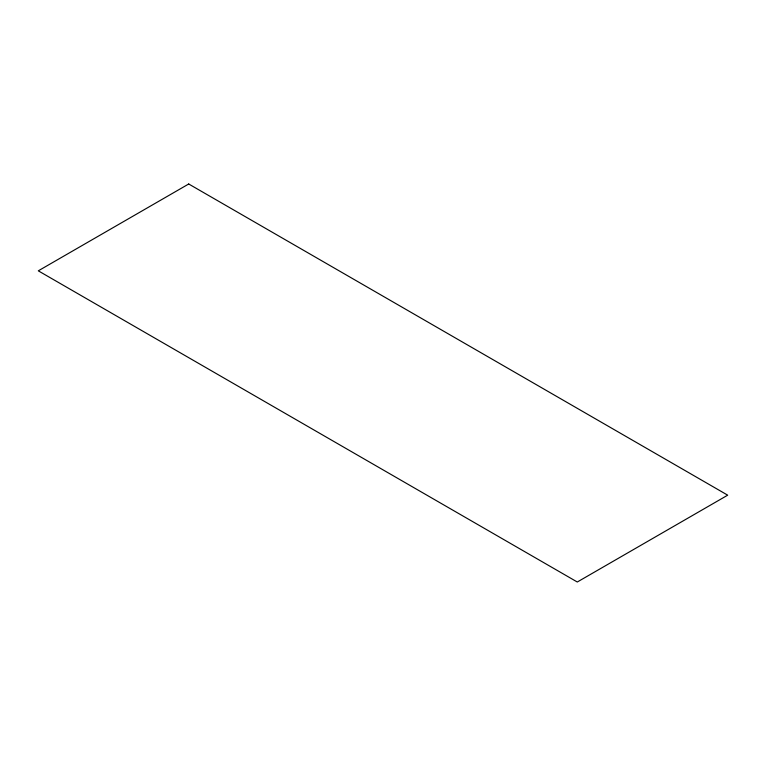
<?xml version="1.0" encoding="UTF-8"?>
<svg xmlns="http://www.w3.org/2000/svg" width="766" height="766" viewBox="0 0 766 766"><rect width="100%" height="100%" fill="white"/><g stroke="black" fill="none" stroke-linecap="round" stroke-linejoin="round"><path stroke-width="1.15" d="M188.714 183.993L38.3 270.829L577.286 582.007L727.7 495.171L188.714 183.993"/></g></svg>
